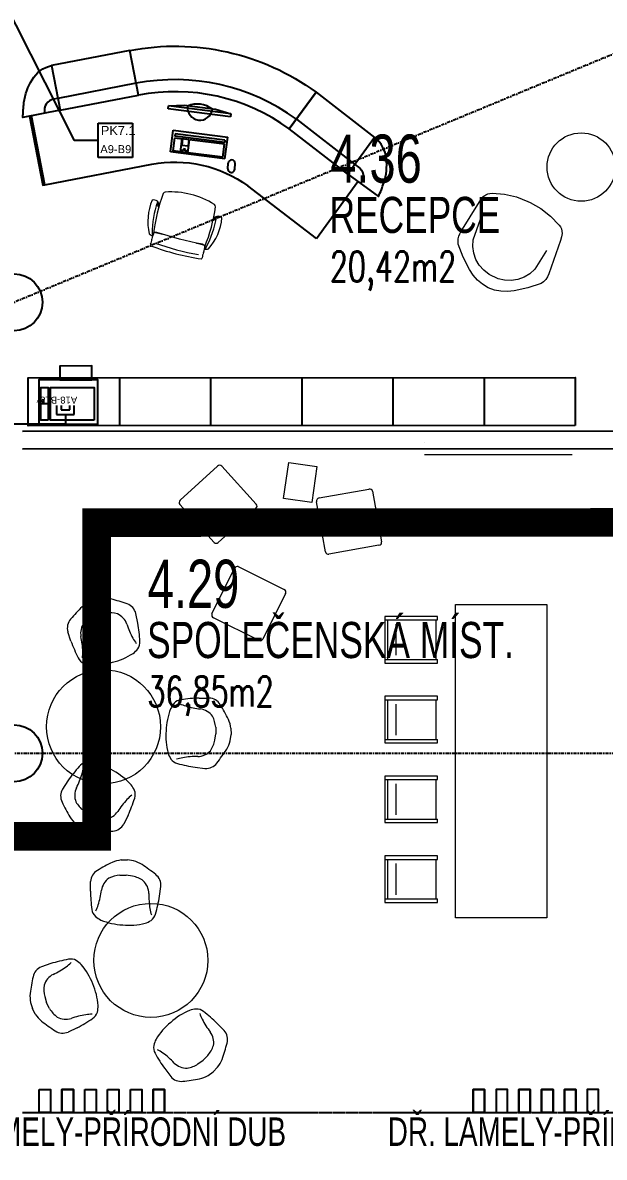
# Model space of a CAD drawing. Header units: millimetres. Extents: x -3035503 to 19821, y 792 to 235380.
# Drawn here: x -2949429 to -2944326, y 184141 to 194095 of the extents above; entities that cross this region are included whole.
import ezdxf

# ---------------------------------------------------------------- set-up
doc = ezdxf.new("R2010")
doc.units = ezdxf.units.MM
for name, pattern in [('AUSGEZOGEN', [0]), ('DA2', [0.45, 0.3, -0.15]), ('DD4', [0.8, 0.4, -0.2, 0, -0.2])]:
    doc.linetypes.add(name, pattern=pattern)
for name, color, linetype in [('ARCH_F-02-CO', 251, 'Continuous'), ('ARCH_F-04-CO', 3, 'Continuous'), ('ARCH_F-06-CO', 2, 'Continuous'), ('ARCH_F-08-CO', 252, 'Continuous'), ('ARCH_N-02-CO', 251, 'Continuous'), ('ARCH_O-06-CO', 8, 'DD4'), ('ARCH_T-02-CO', 252, 'Continuous'), ('ARCH_Z-02-CO', 252, 'Continuous'), ('ARCH_Z-02-DA', 252, 'DA2'), ('ARCH_Z-06-CO', 252, 'Continuous'), ('ARCH_Z-08-CO', 252, 'Continuous'), ('Datové rozvody', 6, 'Continuous'), ('E-04-CO', 3, 'Continuous'), ('E_POPIS_SVET', 160, 'Continuous')]:
    doc.layers.add(name, color=color, linetype=linetype)
doc.layers.add('obodova zed', color=7, linetype='Continuous', lineweight=53)
doc.styles.add('Arial', font='arial.ttf', dxfattribs={"height": 220})
doc.styles.add('CT-LAYOUT 0.9', font='arial.ttf', dxfattribs={"width": 0.9})
doc.styles.add('SIMPLEX', font='simplex.shx')
doc.styles.get("Standard").update_dxf_attribs({"font": 'arial.ttf'})

# ---------------------------------------------------------------- blocks, each defined once
blk = doc.blocks.new('GHHGGH')
at = {"layer": 'ARCH_N-02-CO', "linetype": 'AUSGEZOGEN', "lineweight": 20}
for p, q in [((-20425, -74989.5), (-20425, -72240.6)), ((-20425, -72240.6), (-19625, -72240.6)), ((-19625, -72240.6), (-19625, -74989.4)), ((-21045, -72346.8), (-21045, -72754.9)), ((-20585.2, -72346.8), (-21045, -72346.8)), ((-21045, -72346.8), (-21045, -72754.9)), ((-20585.2, -72346.8), (-21045, -72346.8)), ((-20585.2, -72377.2), (-20585.2, -72346.8)), ((-20585.2, -72377.2), (-20585.2, -72346.8)), ((-21045, -72377.2), (-20585.2, -72377.2)), ((-21024.1, -72377.2), (-21024.1, -72724.4)), ((-20949.5, -72414.6), (-20949.5, -72687)), ((-20598.4, -72377.2), (-20585.2, -72377.2)), ((-20598.4, -72377.2), (-20598.4, -72724.4)), ((-20598.4, -72377.2), (-20598.4, -72724.4)), ((-21045, -72724.4), (-20585.2, -72724.4)), ((-21045, -72754.9), (-20585.2, -72754.9)), ((-21045, -72754.9), (-20585.2, -72754.9)), ((-21045, -72754.9), (-20585.2, -72754.9)), ((-21045, -72754.9), (-20585.2, -72754.9)), ((-20598.4, -72724.4), (-20585.2, -72724.4)), ((-20585.2, -72754.9), (-20585.2, -72724.4)), ((-20585.2, -72754.9), (-20585.2, -72724.4)), ((-21045, -73046.8), (-21045, -73454.9)), ((-20585.2, -73046.8), (-21045, -73046.8)), ((-21045, -73046.8), (-21045, -73454.9)), ((-20585.2, -73046.8), (-21045, -73046.8)), ((-20585.2, -73077.2), (-20585.2, -73046.8)), ((-20585.2, -73077.2), (-20585.2, -73046.8)), ((-21045, -73077.2), (-20585.2, -73077.2)), ((-21024.1, -73077.2), (-21024.1, -73424.4)), ((-20949.5, -73114.6), (-20949.5, -73387)), ((-20598.4, -73077.2), (-20585.2, -73077.2)), ((-20598.4, -73077.2), (-20598.4, -73424.4)), ((-20598.4, -73077.2), (-20598.4, -73424.4)), ((-21045, -73424.4), (-20585.2, -73424.4)), ((-20598.4, -73424.4), (-20585.2, -73424.4)), ((-20585.2, -73454.9), (-20585.2, -73424.4)), ((-20585.2, -73454.9), (-20585.2, -73424.4)), ((-21045, -73454.9), (-20585.2, -73454.9)), ((-21045, -73454.9), (-20585.2, -73454.9)), ((-21045, -73454.9), (-20585.2, -73454.9)), ((-21045, -73454.9), (-20585.2, -73454.9)), ((-21045, -73746.8), (-21045, -74154.9)), ((-20585.2, -73746.8), (-21045, -73746.8)), ((-21045, -73746.8), (-21045, -74154.9)), ((-20585.2, -73746.8), (-21045, -73746.8)), ((-20585.2, -73777.2), (-20585.2, -73746.8)), ((-20585.2, -73777.2), (-20585.2, -73746.8)), ((-21045, -73777.2), (-20585.2, -73777.2)), ((-21024.1, -73777.2), (-21024.1, -74124.4)), ((-20949.5, -73814.6), (-20949.5, -74087)), ((-20598.4, -73777.2), (-20585.2, -73777.2)), ((-20598.4, -73777.2), (-20598.4, -74124.4)), ((-20598.4, -73777.2), (-20598.4, -74124.4)), ((-21045, -74124.4), (-20585.2, -74124.4)), ((-20598.4, -74124.4), (-20585.2, -74124.4)), ((-20585.2, -74154.9), (-20585.2, -74124.4)), ((-20585.2, -74154.9), (-20585.2, -74124.4)), ((-21045, -74154.9), (-20585.2, -74154.9)), ((-21045, -74154.9), (-20585.2, -74154.9)), ((-21045, -74154.9), (-20585.2, -74154.9)), ((-21045, -74154.9), (-20585.2, -74154.9)), ((-21045, -74446.8), (-21045, -74854.9)), ((-20585.2, -74446.8), (-21045, -74446.8)), ((-21045, -74446.8), (-21045, -74854.9)), ((-20585.2, -74446.8), (-21045, -74446.8)), ((-20585.2, -74477.2), (-20585.2, -74446.8)), ((-20585.2, -74477.2), (-20585.2, -74446.8)), ((-21045, -74477.2), (-20585.2, -74477.2)), ((-21024.1, -74477.2), (-21024.1, -74824.4)), ((-20949.5, -74514.6), (-20949.5, -74787)), ((-20598.4, -74477.2), (-20585.2, -74477.2)), ((-20598.4, -74477.2), (-20598.4, -74824.4)), ((-20598.4, -74477.2), (-20598.4, -74824.4)), ((-21045, -74824.4), (-20585.2, -74824.4)), ((-20598.4, -74824.4), (-20585.2, -74824.4)), ((-20585.2, -74854.9), (-20585.2, -74824.4)), ((-20585.2, -74854.9), (-20585.2, -74824.4)), ((-21045, -74854.9), (-20585.2, -74854.9)), ((-21045, -74854.9), (-20585.2, -74854.9)), ((-21045, -74854.9), (-20585.2, -74854.9)), ((-21045, -74854.9), (-20585.2, -74854.9)), ((-19625, -74989.4), (-20425, -74989.5))]:
    blk.add_line(p, q, dxfattribs=at)
blk = doc.blocks.new('WEFGJ')
at = {"layer": 'ARCH_N-02-CO', "linetype": 'AUSGEZOGEN', "lineweight": 20}
for p, q in [((-23635.9, -72215), (-23584, -72196.3)), ((-23529.7, -72186.5), (-23584, -72196.3)), ((-23602.2, -72345.1), (-23549.2, -72325.9)), ((-23493.7, -72316), (-23549.2, -72325.9)), ((-23213.1, -72405.2), (-23230.6, -72320.5)), ((-23800.2, -72563), (-23827.6, -72480.9)), ((-22674.6, -73061.8), (-22588.2, -73061.8)), ((-22530.4, -73318.5), (-22528.9, -73374.8)), ((-22396.3, -73327.5), (-22394.9, -73382.7)), ((-22536.9, -73430.6), (-22528.9, -73374.8)), ((-22402.7, -73437.3), (-22394.9, -73382.7)), ((-22710.1, -73668.7), (-22624.3, -73678.8)), ((-23826.8, -73788.2), (-23874, -73860.6)), ((-23690.5, -74049.2), (-23644.1, -74081.2)), ((-23593, -74104.9), (-23644.1, -74081.2)), ((-23299, -74089.9), (-23337.4, -74167.3)), ((-23756.2, -74166.4), (-23710.7, -74197.8)), ((-23660.7, -74221), (-23710.7, -74197.8)), ((-23360.2, -74482.4), (-23305, -74481.7)), ((-23250.4, -74490.3), (-23305, -74481.7)), ((-23370.9, -74616.4), (-23314.5, -74615.6)), ((-23258.9, -74624.4), (-23314.5, -74615.6)), ((-23629.4, -74757.3), (-23628.3, -74670.8)), ((-23023, -74800.6), (-23011.8, -74714.9)), ((-23977.8, -75391.9), (-24059.5, -75419.9)), ((-24154.6, -75733.6), (-24138.1, -75786.2)), ((-24030.8, -75681.5), (-24013.9, -75735.3)), ((-23988.1, -75785.4), (-24013.9, -75735.3)), ((-24112.9, -75835.4), (-24138.1, -75786.2)), ((-22516.3, -75916.5), (-22456.2, -75978.6)), ((-23747, -75954.3), (-23824.9, -75991.8)), ((-22685.7, -76271.9), (-22640, -76238.9)), ((-22600.5, -76198.7), (-22640, -76238.9)), ((-22977.2, -76313), (-22924.8, -76381.7)), ((-22513.8, -76301.3), (-22552.4, -76340.7)), ((-22597.1, -76373), (-22552.4, -76340.7))]:
    blk.add_line(p, q, dxfattribs=at)
for centre in [(-23514.5, -73313.9), (-23099.1, -75363.4)]:
    blk.add_circle(centre, 500, dxfattribs=at)
for centre, radius, start, end in [((-23506.7, -72476.1), 291.3, 116.33289, 132.2701), ((-23510.6, -72477.2), 291.3, 77.81811, 93.75531), ((-24034.8, -74312), 2199, 70.68413, 74.55507), ((-23345.7, -72349), 118.5, 13.89819, 71.1755), ((-22133.3, -73800.9), 2199, 135.53313, 139.40407), ((-23492.3, -72595.7), 273.6, 113.66289, 135.02334), ((-23463.1, -72587.8), 273.6, 75.06486, 96.42531), ((-23459.9, -72469.5), 160.7, 20.21509, 65.25008), ((-23713.7, -72447.9), 118.5, 138.91271, 196.19001), ((-23554.5, -72494.9), 160.7, 144.83812, 189.87311), ((-22631.7, -72199.5), 710.5, 197.56068, 208.24457), ((-24488, -72630.5), 1294.6, 2.95102, 10.0226), ((-24406.4, -72676.6), 710.5, 1.84364, 12.52753), ((-22946.5, -72366.5), 354.2, 208.55562, 217.65581), ((-22584.2, -72118.8), 1294.6, 200.0656, 207.13718), ((-24050.3, -72663.2), 354.2, 352.43239, 1.53258), ((-23392, -72487.4), 228.3, 306.74271, 321.3045), ((-23291.1, -72572.5), 96.4, 323.26689, 5.17009), ((-23648.9, -72668.7), 96.4, 204.91811, 246.82131), ((-23604.2, -72544.5), 228.3, 248.7837, 263.34549), ((-23600.3, -72182.4), 589.6, 267.04928, 286.22382), ((-23576.9, -72176.1), 589.6, 283.86438, 303.03892), ((-22718.9, -73253.6), 228.3, 140.38806, 154.94986), ((-22822.7, -73172.1), 96.4, 96.52248, 138.42568), ((-22690.8, -72792.8), 354.2, 244.03676, 253.13695), ((-22636.9, -74355.9), 1294.6, 91.66996, 98.74154), ((-22591.1, -72450.7), 710.5, 253.448, 264.1319), ((-22592.7, -73180.2), 118.5, 30.51707, 87.79438), ((-24375.3, -74252.8), 2199, 27.1375, 31.00844), ((-22376.6, -73371.6), 589.6, 158.65365, 177.82819), ((-22687.6, -73316.5), 160.7, 36.44249, 81.47748), ((-22802.8, -73343.6), 273.6, 5.26726, 26.62771), ((-22684.8, -73367.7), 291.3, 7.93726, 23.87446), ((-22378, -73395.8), 589.6, 175.46875, 194.64328), ((-22804.6, -73373.8), 273.6, 326.66923, 348.02967), ((-22684.6, -73363.7), 291.3, 329.42247, 345.35967), ((-22731.8, -73473), 228.3, 198.34707, 212.90887), ((-22693.3, -73414.3), 160.7, 271.81945, 316.85444), ((-24260.2, -72287.3), 2199, 322.2885, 326.15944), ((-23653.6, -73724.4), 96.4, 98.47258, 140.37579), ((-23641.9, -73855.8), 228.3, 81.9484, 96.5102), ((-23730, -74207), 589.6, 59.07007, 78.24461), ((-22844.3, -73541.9), 96.4, 214.87125, 256.77445), ((-22757.6, -73933.9), 354.2, 100.15998, 109.26018), ((-22521.6, -72387.9), 1294.6, 254.55539, 261.62697), ((-22698.5, -74285.3), 710.5, 89.16503, 99.84893), ((-22615, -73560.7), 118.5, 265.50255, 322.77986), ((-22763.4, -74526.5), 1294.6, 138.15672, 145.22829), ((-24384.3, -73524.4), 710.5, 332.76636, 343.45026), ((-24043.3, -73627.8), 354.2, 343.76131, 352.8615), ((-23708.9, -74219.1), 589.6, 42.25498, 61.42951), ((-23606.4, -73916.4), 160.7, 155.42078, 200.45577), ((-23451.1, -73964.9), 228.3, 23.98939, 38.55119), ((-23772.3, -73921.4), 118.5, 149.10388, 206.38119), ((-23050.9, -74195), 354.2, 127.63808, 136.73827), ((-24474.9, -73548.3), 1294.6, 335.27129, 342.34287), ((-23331.9, -73908.2), 96.4, 340.1238, 22.027), ((-21900.2, -73013.9), 2199, 205.88982, 209.76077), ((-23520.7, -73834.7), 273.6, 210.27056, 231.63101), ((-22788.8, -74436.4), 710.5, 137.04932, 147.73322), ((-23564.9, -73946.7), 291.3, 213.0238, 228.961), ((-23494.4, -73849.7), 273.6, 248.86858, 270.22903), ((-23521.3, -73965), 160.7, 280.04382, 325.07881), ((-23568.5, -73944.7), 291.3, 251.53859, 267.47579), ((-23609.6, -72036.9), 2199, 270.73882, 274.60976), ((-23441.4, -74110.6), 118.5, 274.1184, 331.39571), ((-22460.3, -76473.2), 2199, 116.40061, 120.27155), ((-23323.6, -74771.4), 291.3, 97.20038, 113.13758), ((-23327.7, -74771.1), 291.3, 58.68559, 74.62278), ((-24424.2, -76332.8), 2199, 51.55161, 55.42256), ((-23510, -74676.9), 118.5, 119.78018, 177.0575), ((-23374.9, -74773.5), 160.7, 125.7056, 170.7406), ((-23349.3, -74889.1), 273.6, 94.53037, 115.89082), ((-23319.1, -74891.3), 273.6, 55.93234, 77.29279), ((-23129.8, -74704.1), 118.5, 354.76567, 52.04298), ((-24239.4, -74665.9), 710.5, 342.71111, 353.39501), ((-23277.2, -74780.5), 160.7, 1.08257, 46.11756), ((-22335, -74736.2), 1294.6, 180.93308, 188.00465), ((-22406.3, -74796.9), 710.5, 178.42815, 189.11205), ((-24301.3, -74595.7), 1294.6, 343.81851, 350.89008), ((-23521.1, -74906.8), 96.4, 185.78559, 227.68879), ((-23898.5, -74770), 354.2, 333.29987, 342.40006), ((-22758.4, -74851.5), 354.2, 189.4231, 198.52329), ((-23438.2, -74804.1), 228.3, 229.65117, 244.21297), ((-23315.8, -74463.3), 589.6, 247.91676, 267.0913), ((-23291.6, -74465), 589.6, 264.73186, 283.9064), ((-23219, -74819.7), 228.3, 287.61019, 302.17198), ((-23151.5, -74933.2), 96.4, 304.13437, 346.03757), ((-24016.7, -75530.5), 118.5, 111.16434, 168.44165), ((-23593, -76628), 1294.6, 100.21718, 107.28875), ((-24255.3, -74841.1), 710.5, 294.82683, 305.51072), ((-24049.9, -75132.3), 354.2, 305.82178, 314.92196), ((-23801.9, -75448.1), 96.4, 60.53304, 102.43625), ((-23873.5, -75558.9), 228.3, 44.00886, 58.57066), ((-24158.9, -75781.7), 589.6, 21.13053, 40.30507), ((-21982.3, -75965.8), 2199, 167.95028, 171.82123), ((-23882.8, -75628.6), 160.7, 117.48124, 162.51623), ((-23764.9, -75616.8), 273.6, 172.33102, 193.69146), ((-24149.7, -75804.2), 589.6, 4.31544, 23.48997), ((-23868.7, -75677.9), 291.3, 175.08426, 191.02146), ((-23870.3, -75674.2), 291.3, 213.59905, 229.53625), ((-23753.4, -75644.8), 273.6, 210.92905, 232.28949), ((-23557.6, -76541.3), 710.5, 99.10979, 109.79368), ((-23615.9, -76189.8), 354.2, 89.69854, 98.79873), ((-23661.2, -75790.8), 96.4, 302.18426, 344.08746), ((-23790.1, -75762.2), 228.3, 346.04985, 0.61165), ((-22531.8, -76346.1), 589.6, 112.71107, 131.88561), ((-22685, -76018.1), 228.3, 94.44548, 109.00728), ((-22698.5, -75886.8), 96.4, 50.5799, 92.4831), ((-22334.3, -75717.9), 354.2, 198.09418, 207.19437), ((-23420.1, -76843.5), 1294.6, 45.72739, 52.79896), ((-22729.8, -74144.3), 2199, 232.79928, 236.67023), ((-23845.6, -75719.2), 160.7, 242.10428, 287.13926), ((-24341.4, -74804.3), 1294.6, 297.33175, 304.40333), ((-22550.2, -76361.9), 589.6, 129.52617, 148.70071), ((-22019.1, -75551.6), 710.5, 207.50542, 218.18931), ((-23872.1, -75883.1), 118.5, 236.17886, 293.45617), ((-22708.4, -76084.3), 160.7, 350.49991, 35.53491), ((-22544.5, -76057.7), 118.5, 344.5745, 41.8518), ((-22979.4, -76128.4), 96.4, 168.92868, 210.83188), ((-22851.6, -76161.4), 228.3, 152.4045, 166.9663), ((-22808, -76020.3), 273.6, 319.32468, 340.68512), ((-24554.9, -75522.5), 2199, 341.19492, 345.06586), ((-21925.7, -75557.8), 1294.6, 208.61281, 215.68439), ((-23200.8, -76463.3), 354.2, 54.21741, 63.3176), ((-23412.3, -76750.1), 710.5, 43.22246, 53.90636), ((-22743.3, -76121.9), 291.3, 321.99468, 337.93189), ((-22782.6, -76148.2), 160.7, 225.87687, 270.91186), ((-22831, -76040.1), 273.6, 280.72666, 302.0871), ((-22833.4, -76306.3), 118.5, 219.55997, 276.83729), ((-23062.4, -74238.4), 2199, 276.34592, 280.21686), ((-22740.2, -76119.3), 291.3, 283.47989, 299.4171)]:
    blk.add_arc(centre, radius, start, end, dxfattribs=at)
blk = doc.blocks.new('WEEE')
at = {"layer": 'ARCH_N-02-CO', "linetype": 'AUSGEZOGEN', "lineweight": 20}
for p, q in [((-22842.8, -21140), (-22514.1, -20843.3)), ((-22476.7, -20841.3), (-22175.3, -21175.2)), ((-21934.3, -21125.8), (-21889.9, -20809.3)), ((-21889.9, -20809.3), (-21642.4, -20844)), ((-21642.4, -20844), (-21686.7, -21160.5)), ((-21622.6, -21121.1), (-21186.5, -21044.2)), ((-21153.8, -21062.3), (-21075.6, -21505.3)), ((-22544.7, -21512.2), (-22844.8, -21179.8)), ((-22842.8, -21140), (-22842.8, -21140)), ((-21686.7, -21160.5), (-21934.3, -21125.8)), ((-21567.5, -21594.9), (-21645.4, -21153.8)), ((-21622.6, -21121.1), (-21622.6, -21121.1)), ((-22178.4, -21213.9), (-22508.8, -21512)), ((-21098.7, -21536.4), (-21536.9, -21613.7)), ((-22562.9, -22135.2), (-22366, -21738.6)), ((-22332, -21723), (-21929.1, -21923)), ((-21917.8, -21960.1), (-22115.6, -22358.7)), ((-22562.9, -22135.2), (-22562.9, -22135.2)), ((-22149, -22372.1), (-22550.1, -22173))]:
    blk.add_line(p, q, dxfattribs=at)
for centre, radius, start, end in [((-22494.4, -20861.7), 27, 49.19391, 136.91788), ((-21179.6, -21070.3), 27, 17.13825, 104.86223), ((-22822.4, -21160.9), 29.3, 134.24004, 220.10345), ((-22192.5, -21193.3), 24.9, 304.44436, 46.47628), ((-21616.4, -21149.7), 29.3, 102.18438, 188.04778), ((-22526.9, -21490.7), 28, 230.39039, 310.30571), ((-21541, -21586.1), 28, 198.33473, 278.25005), ((-21099.7, -21511.5), 24.9, 272.3887, 14.42062), ((-22340.9, -21748.5), 27, 70.7275, 158.45148), ((-21938.4, -21946.1), 24.9, 325.97795, 68.00987), ((-22536.2, -22147.2), 29.3, 155.77363, 241.63704), ((-22140.3, -22345.5), 28, 251.92398, 331.8393)]:
    blk.add_arc(centre, radius, start, end, dxfattribs=at)
blk = doc.blocks.new('rtrtrt')
at = {"layer": 'ARCH_N-02-CO'}
for points in [[(-20712.3, -9438.8), (-20514, -9917.2), (-20871.9, -10065.5), (-21070.2, -9587.1)], [(-20712.4, -9527.5), (-20736.8, -9468.7), (-21001.5, -9578.4), (-20977.2, -9637.2)], [(-21001.5, -9578.4), (-20977.2, -9637.2), (-20844.8, -9582.3), (-20869.2, -9523.5)], [(-20558.4, -9899.2), (-20704.2, -9547.2), (-20969, -9656.9), (-20823.1, -10008.9)], [(-20999, -9758.8), (-20892, -10017.2), (-21005.1, -10064), (-21112.1, -9805.7)]]:
    blk.add_lwpolyline(points, close=True, dxfattribs=at)
blk.add_circle((-20886.4, -9551.2), 7.92, dxfattribs=at)
blk = doc.blocks.new('A$C0ce05bc7')
at = {"layer": 'ARCH_N-02-CO', "linetype": 'AUSGEZOGEN', "lineweight": 20}
for p, q in [((121.5, 561.6), (103.8, 564.8)), ((141.4, 528.1), (137.2, 551.2)), ((137.2, 551.2), (138.5, 477)), ((141.4, 528.1), (137.2, 551.2)), ((138.5, 477), (141.4, 528.1)), ((138.5, 477), (141.4, 528.1)), ((132, 322.2), (138.5, 477)), ((138.5, 477), (138.5, 477)), ((135.1, 167.2), (132, 322.2)), ((133.4, 93), (135.1, 167.2)), ((133.4, 93), (137.7, 116.2)), ((137.7, 116.2), (133.4, 93)), ((137.7, 116.2), (135.1, 167.2)), ((135.1, 167.2), (137.7, 116.2)), ((135.1, 167.2), (135.1, 167.2)), ((120.3, 82.5), (102.6, 79.4))]:
    blk.add_line(p, q, dxfattribs=at)
for centre, radius, start, end in [((330.5, 169), 474.1, 81.00907, 117.38727), ((365, 611.2), 47.4, 333.48003, 33.31939), ((2058.1, 305.6), 2058.1, 173.14103, 185.91848), ((23.9, 547.5), 10, 77.95149, 156.60307), ((51.7, 677.7), 123.2, 257.95149, 280.01266), ((2211.7, 293.8), 2176.5, 174.03719, 184.39456), ((92.6, 398.3), 159.3, 73.75274, 97.0258), ((188.5, 549.6), 86, 152.06411, 175.21661), ((171.6, 551.7), 51.1, 160.6285, 176.19419), ((320.5, -198.5), 790.2, 84.17925, 104.49215), ((315.6, -866.5), 1433.5, 83.19499, 97.64538), ((320.6, 620.6), 66.7, 305.6775, 332.21975), ((324.6, 642.7), 91.4, 302.95132, 323.15516), ((336.9, 640.1), 86.5, 300.73571, 324.62714), ((483.1, 537.1), 20, 17.63851, 83.19499), ((-196.2, 321.1), 732.8, 342.35491, 17.63851), ((20.2, 97.4), 10, 203.12248, 281.77406), ((47.3, -33), 123.2, 79.71289, 101.77406), ((89.6, 246.2), 159.3, 262.69975, 285.97281), ((187.4, 94.1), 86, 184.50894, 207.66144), ((331.3, 474.1), 474.1, 242.33828, 278.71648), ((170.5, 92.1), 51.1, 182.65407, 199.09705), ((322.6, 1527.6), 1451.6, 262.02014, 276.43474), ((323, 841.6), 790.2, 255.2334, 275.5463), ((319.2, 22.5), 66.7, 27.5058, 53.85158), ((323.1, 0.4), 91.4, 36.57039, 56.77423), ((335.4, 2.9), 86.5, 35.09841, 58.98985), ((363.6, 31.7), 47.4, 326.40616, 26.24552), ((483.1, 105), 20, 276.43474, 342.35491)]:
    blk.add_arc(centre, radius, start, end, dxfattribs=at)
blk = doc.blocks.new('MIST1')
at = {"style": 'Arial'}
blk.add_attdef('CISLO', (-0.309, 0), '', height=4, dxfattribs=at)
at = {"layer": 'ARCH_F-02-CO', "style": 'SIMPLEX'}
blk.add_attdef('PODLAHA', (0, -12.5), '', height=2.5, dxfattribs=at)
at = {"layer": 'ARCH_F-04-CO', "style": 'SIMPLEX'}
blk.add_attdef('PLOCHA', (0, -8.5), '', height=2.5, dxfattribs=at)
at = {"layer": 'ARCH_F-06-CO', "style": 'Arial'}
blk.add_attdef('MIST', (-0.309, -4.5), '', height=3, dxfattribs=at)
blk = doc.blocks.new('Kompletní podlahová skříň')
at = {"layer": 'Datové rozvody'}
for p, q in [((0, 300), (300, 300)), ((0, 0), (0, 300)), ((300, 300), (300, 0)), ((300, 0), (0, 0))]:
    blk.add_line(p, q, dxfattribs=at)
blk.add_attdef('A1-B1', (17.9, 38.3), '', height=70, dxfattribs=at)
at = {"layer": 'E_POPIS_SVET'}
blk.add_attdef('PK1', (22.5, 197.1), '', height=80, dxfattribs=at)
blk = doc.blocks.new('DATA1')
at = {"layer": 'Datové rozvody'}
for p, q in [((-10626.6, 6219), (-10626.6, 6296.6)), ((-10587, 6258.6), (-10587, 6296.6)), ((-10510.9, 6296.6), (-10510.9, 6258.6)), ((-10471.3, 6296.6), (-10471.3, 6219)), ((-10471.3, 6219), (-10626.6, 6219)), ((-10510.9, 6258.6), (-10587, 6258.6)), ((-10549, 6219), (-10549, 6122))]:
    blk.add_line(p, q, dxfattribs=at)
at = {"layer": 'obodova zed', "color": 0}
blk.add_attdef('A1-B1', (-10652.4, 6313.2), '', height=60, dxfattribs=at)

msp = doc.modelspace()

# ---------------------------------------------------------------- linework, layer by layer
at = {"layer": 'ARCH_N-02-CO'}
for p, q in [((-2949175.2, 193718.6), (-2949099.8, 193326.9)), ((-2948151.6, 193339.2), (-2948148.4, 193364)), ((-2947606, 193269.9), (-2948151.6, 193339.2)), ((-2948148.4, 193364), (-2948008.9, 193371.4)), ((-2947602.8, 193294.7), (-2948148.4, 193364)), ((-2948008.9, 193371.4), (-2947736.1, 193336.8)), ((-2947736.1, 193336.8), (-2947602.8, 193294.7)), ((-2947602.8, 193294.7), (-2947606, 193269.9)), ((-2948132.9, 192962.3), (-2948108.9, 193151.3)), ((-2948108.9, 193151.3), (-2947630.1, 193090.5)), ((-2948090.3, 193118.5), (-2948092.6, 193100)), ((-2947656.1, 193044.5), (-2948092.6, 193100)), ((-2947653.8, 193063.1), (-2948090.3, 193118.5)), ((-2948109.2, 192969.4), (-2948094.8, 193083.2)), ((-2948094.8, 193083.2), (-2948030.3, 193075)), ((-2948044.7, 192961.2), (-2948030.3, 193075)), ((-2948025.3, 193074.3), (-2948032.2, 193020.1)), ((-2948032.2, 193020.1), (-2947977.7, 193013.1)), ((-2947970.8, 193067.4), (-2948025.3, 193074.3)), ((-2947980.2, 192953), (-2947965.8, 193066.8)), ((-2947970.8, 193067.4), (-2947977.7, 193013.1)), ((-2947658.3, 193027.7), (-2947965.8, 193066.8)), ((-2947672.7, 192913.9), (-2947658.3, 193027.7)), ((-2947653.8, 193063.1), (-2947656.1, 193044.5)), ((-2947654.1, 192901.5), (-2947630.1, 193090.5)), ((-2946340.4, 193087.9), (-2946575.5, 192765.6)), ((-2947654.1, 192901.5), (-2948132.9, 192962.3)), ((-2948044.7, 192961.2), (-2948109.2, 192969.4)), ((-2948039.8, 192960.5), (-2948037.9, 192975.4)), ((-2947985.2, 192953.6), (-2948039.8, 192960.5)), ((-2948018, 192972.9), (-2948037.9, 192975.4)), ((-2948016.2, 192987.8), (-2948018, 192972.9)), ((-2948001.3, 192985.9), (-2948016.2, 192987.8)), ((-2948003.2, 192971), (-2948001.3, 192985.9)), ((-2947983.3, 192968.5), (-2948003.2, 192971)), ((-2947985.2, 192953.6), (-2947983.3, 192968.5)), ((-2947672.7, 192913.9), (-2947980.2, 192953)), ((-2947628.5, 192813.5), (-2947624.7, 192863.3)), ((-2947568.7, 192809), (-2947564.9, 192858.8)), ((-2946852.1, 192202.4), (-2946488, 192701.7))]:
    msp.add_line(p, q, dxfattribs=at)
at = {"layer": 'ARCH_N-02-CO', "linetype": 'AUSGEZOGEN', "lineweight": 20}
for p, q in [((-2945347.9, 192592.9), (-2945328.6, 192597.4)), ((-2945328.6, 192597.4), (-2945308.7, 192598.1)), ((-2945308.7, 192598.1), (-2945308.7, 192598.1)), ((-2945308.7, 192598.1), (-2945201, 192589.6)), ((-2945584.6, 192259.6), (-2945420.8, 192523.7)), ((-2945420.8, 192523.7), (-2945403.1, 192549.7)), ((-2945420.8, 192523.7), (-2945420.8, 192523.7)), ((-2945403.1, 192549.7), (-2945382.2, 192573.2)), ((-2945382.2, 192573.2), (-2945366, 192584.7)), ((-2945382.2, 192573.2), (-2945382.2, 192573.2)), ((-2945366, 192584.7), (-2945347.9, 192592.9)), ((-2945201, 192589.6), (-2945095.8, 192565.5)), ((-2945095.8, 192565.5), (-2944995.2, 192526.3)), ((-2944995.2, 192526.3), (-2944975.6, 192517)), ((-2944975.6, 192517), (-2944975.6, 192517)), ((-2944975.6, 192517), (-2944975.6, 192517)), ((-2944975.6, 192517), (-2944881.9, 192463.5)), ((-2944881.9, 192463.5), (-2944797.1, 192396.9)), ((-2944797.1, 192396.9), (-2944722.8, 192318.7)), ((-2945476.2, 192189.4), (-2945412.6, 192370.8)), ((-2944722.8, 192318.7), (-2944722.8, 192318.7)), ((-2944722.8, 192318.7), (-2944722.8, 192318.7)), ((-2944722.8, 192318.7), (-2944710.8, 192302.8)), ((-2944710.8, 192302.8), (-2944702.2, 192285)), ((-2945609, 192176), (-2945607.4, 192198.9)), ((-2945607.4, 192198.9), (-2945602.3, 192221.4)), ((-2945602.3, 192221.4), (-2945594, 192242.8)), ((-2945594, 192242.8), (-2945584.6, 192259.6)), ((-2945594, 192242.8), (-2945594, 192242.8)), ((-2944701, 192214.9), (-2944710, 192184.8)), ((-2944702.2, 192285), (-2944697.1, 192265.7)), ((-2944695.8, 192245.9), (-2944701, 192214.9)), ((-2944697.1, 192265.7), (-2944695.8, 192245.9)), ((-2944695.8, 192245.9), (-2944695.8, 192245.9)), ((-2945607.2, 192153.1), (-2945609, 192176)), ((-2945564.1, 192038.5), (-2945607.2, 192153.1)), ((-2945479.5, 192130.8), (-2945476.2, 192189.4)), ((-2945471.4, 192072.6), (-2945479.5, 192130.8)), ((-2945476.2, 192189.4), (-2945476.2, 192189.4)), ((-2944710, 192184.8), (-2944812.1, 191891.2)), ((-2945507.4, 191930), (-2945564.1, 192038.5)), ((-2945452.1, 192017.1), (-2945471.4, 192072.6)), ((-2945422.5, 191966.3), (-2945452.1, 192017.1)), ((-2944834, 192094.9), (-2944934.9, 191931.3)), ((-2945477.1, 191880.4), (-2945507.4, 191930)), ((-2945507.4, 191930), (-2945507.4, 191930)), ((-2945507.4, 191930), (-2945507.4, 191930)), ((-2945383.6, 191922.3), (-2945422.5, 191966.3)), ((-2945336.8, 191886.7), (-2945383.6, 191922.3)), ((-2944934.9, 191931.3), (-2944978.4, 191891.8)), ((-2944934.9, 191931.3), (-2944934.9, 191931.3)), ((-2945439.1, 191836.5), (-2945477.1, 191880.4)), ((-2945394.3, 191799.4), (-2945439.1, 191836.5)), ((-2945344.1, 191770.1), (-2945394.3, 191799.4)), ((-2945257.9, 191849), (-2945336.8, 191886.7)), ((-2945336.8, 191886.7), (-2945336.8, 191886.7)), ((-2945200.8, 191835.1), (-2945257.9, 191849)), ((-2945257.9, 191849), (-2945257.9, 191849)), ((-2945142.1, 191832.6), (-2945200.8, 191835.1)), ((-2945084, 191841.5), (-2945142.1, 191832.6)), ((-2945028.7, 191861.5), (-2945084, 191841.5)), ((-2944978.4, 191891.8), (-2945028.7, 191861.5)), ((-2944880.6, 191806.6), (-2944996.8, 191768)), ((-2944858, 191822.7), (-2944880.6, 191806.6)), ((-2944880.6, 191806.6), (-2944880.6, 191806.6)), ((-2944838.6, 191842.7), (-2944858, 191822.7)), ((-2944823.2, 191865.7), (-2944838.6, 191842.7)), ((-2944812.1, 191891.2), (-2944823.2, 191865.7)), ((-2944812.1, 191891.2), (-2944812.1, 191891.2)), ((-2945289.7, 191749.5), (-2945344.1, 191770.1)), ((-2945344.1, 191770.1), (-2945344.1, 191770.1)), ((-2945344.1, 191770.1), (-2945344.1, 191770.1)), ((-2945232.7, 191738), (-2945289.7, 191749.5)), ((-2945174.5, 191736.1), (-2945232.7, 191738)), ((-2945116.8, 191743.7), (-2945174.5, 191736.1)), ((-2944996.8, 191768), (-2945116.8, 191743.7)), ((-2945116.8, 191743.7), (-2945116.8, 191743.7)), ((-2945901.8, 190408.1), (-2945901.8, 190408.1)), ((-2945901.8, 190408.1), (-2945901.8, 190408.1)), ((-2945901.8, 190408.1), (-2945901.8, 190408.1)), ((-2945901.8, 190306.7), (-2944607.8, 190306.7))]:
    msp.add_line(p, q, dxfattribs=at)
at = {"layer": 'ARCH_N-02-CO', "linetype": 'DA2', "ltscale": 10}
for p, q in [((-2948580, 190979.6), (-2948579.8, 190559.6)), ((-2947780, 190980), (-2947779.8, 190560)), ((-2946980, 190980.3), (-2946979.8, 190560.3)), ((-2946180, 190980.7), (-2946179.8, 190560.7)), ((-2945380, 190981), (-2945379.8, 190561))]:
    msp.add_line(p, q, dxfattribs=at)
at = {"layer": 'ARCH_N-02-CO'}
for points in [[(-2947089.7, 193163, 0.208), (-2948413.6, 193459), (-2948489, 193850.7, -0.208), (-2946854.6, 193485.3), (-2947089.7, 193163)], [(-2949175.2, 193718.6), (-2949099.8, 193326.9), (-2949427.5, 193263.8, -0.015115), (-2949417.6, 193393.5, -0.110424), (-2949346.5, 193594.3, -0.203788), (-2949175.2, 193718.6)], [(-2947027.5, 193248.3, 0.208), (-2948433.6, 193562.7, 0.208)], [(-2949119.8, 193430.5), (-2949157.4, 193423.3, 0.414214), (-2949236.7, 193306.2), (-2949235.6, 193300.7)], [(-2946340.4, 193087.9), (-2946575.5, 192765.6), (-2946305.9, 192568.9, 0.015115), (-2946259.5, 192690.5, 0.110424), (-2946238.4, 192902.5, 0.203788), (-2946340.4, 193087.9)], [(-2949234.2, 192671.6), (-2948296.8, 192852.1, -0.208), (-2947453.8, 192663.7, 0.208)], [(-2946513.3, 192850.9), (-2946482.3, 192828.3, -0.414214), (-2946460.5, 192688.6), (-2946463.8, 192684.1)]]:
    msp.add_lwpolyline(points, format="xyb", dxfattribs=at)
for points in [[(-2948489, 193850.7), (-2949175.2, 193718.6), (-2949099.8, 193326.9), (-2948413.6, 193459)], [(-2946854.6, 193485.3), (-2946340.4, 193087.9), (-2946575.5, 192765.6), (-2947089.7, 193163)], [(-2949351, 193278.5), (-2949368.7, 193275.1), (-2949251.8, 192668.2), (-2949234.2, 192671.6)]]:
    msp.add_lwpolyline(points, close=True, dxfattribs=at)
for points in [[(-2948433.6, 193562.7), (-2949119.8, 193430.5)], [(-2947027.5, 193248.3), (-2946513.3, 192850.9)], [(-2946852.1, 192202.4), (-2947453.8, 192663.7)], [(-2944579.8, 190561), (-2949379.8, 190559.3), (-2949380, 190979.3), (-2944580, 190981), (-2944579.8, 190561)]]:
    msp.add_lwpolyline(points, dxfattribs=at)
at = {"layer": 'ARCH_N-02-CO', "linetype": 'AUSGEZOGEN', "lineweight": 20}
msp.add_circle((-2944528.2, 192828.2), 300, dxfattribs=at)
at = {"layer": 'ARCH_N-02-CO'}
for centre, radius, start, end in [((-2947873, 193349.6), 110, 172.76291, 352.76291), ((-2947897.1, 193160.6), 220, 52.76292, 112.76291), ((-2947598.6, 192811.2), 30, 175.68739, 355.68739), ((-2947594.8, 192861.1), 30, 355.68739, 175.68739)]:
    msp.add_arc(centre, radius, start, end, dxfattribs=at)
at = {"layer": 'ARCH_O-06-CO', "linetype": 'DD4', "ltscale": 70}
for p, q in [((-2925204.8, 201707.2), (-2980451.5, 178823.2)), ((-2980444.6, 187685.8), (-2885768.5, 187685.8))]:
    msp.add_line(p, q, dxfattribs=at)
at = {"layer": 'ARCH_Z-02-CO'}
for points in [[(-2949284, 184735.9), (-2949184, 184735.9), (-2949184, 184535.9), (-2949284, 184535.9)], [(-2949084, 184535.9), (-2948984, 184535.9), (-2948984, 184735.9), (-2949084, 184735.9)], [(-2948884, 184735.9), (-2948784, 184735.9), (-2948784, 184535.9), (-2948884, 184535.9)], [(-2948684, 184735.9), (-2948584, 184735.9), (-2948584, 184535.9), (-2948684, 184535.9)], [(-2948484, 184735.9), (-2948384, 184735.9), (-2948384, 184535.9), (-2948484, 184535.9)], [(-2948284, 184535.9), (-2948184, 184535.9), (-2948184, 184735.9), (-2948284, 184735.9)], [(-2945475.5, 184735.9), (-2945375.5, 184735.9), (-2945375.5, 184535.9), (-2945475.5, 184535.9)], [(-2945275.5, 184535.9), (-2945175.5, 184535.9), (-2945175.5, 184735.9), (-2945275.5, 184735.9)], [(-2945075.5, 184735.9), (-2944975.5, 184735.9), (-2944975.5, 184535.9), (-2945075.5, 184535.9)], [(-2944875.5, 184735.9), (-2944775.5, 184735.9), (-2944775.5, 184535.9), (-2944875.5, 184535.9)], [(-2944675.5, 184735.9), (-2944575.5, 184735.9), (-2944575.5, 184535.9), (-2944675.5, 184535.9)], [(-2944475.5, 184535.9), (-2944375.5, 184535.9), (-2944375.5, 184735.9), (-2944475.5, 184735.9)]]:
    msp.add_lwpolyline(points, close=True, dxfattribs=at)
at = {"layer": 'ARCH_Z-02-DA', "ltscale": 20}
msp.add_line((-2949429.8, 184535.9), (-2943679.8, 184535.9), dxfattribs=at)
at = {"layer": 'ARCH_Z-06-CO'}
msp.add_lwpolyline([(-2949429.8, 190356.2), (-2943079.8, 190358.9), (-2943079.8, 190511.4), (-2949429.8, 190508.7)], dxfattribs=at)
for points in [[(-2949284, 184735.9), (-2949184, 184735.9), (-2949184, 184535.9), (-2949284, 184535.9)], [(-2949084, 184735.9), (-2948984, 184735.9), (-2948984, 184535.9), (-2949084, 184535.9)], [(-2948884, 184735.9), (-2948784, 184735.9), (-2948784, 184535.9), (-2948884, 184535.9)], [(-2948684, 184735.9), (-2948584, 184735.9), (-2948584, 184535.9), (-2948684, 184535.9)], [(-2948484, 184735.9), (-2948384, 184735.9), (-2948384, 184535.9), (-2948484, 184535.9)], [(-2948284, 184735.9), (-2948184, 184735.9), (-2948184, 184535.9), (-2948284, 184535.9)], [(-2945375.5, 184735.9), (-2945475.5, 184735.9), (-2945475.5, 184535.9), (-2945375.5, 184535.9)], [(-2945175.5, 184735.9), (-2945275.5, 184735.9), (-2945275.5, 184535.9), (-2945175.5, 184535.9)], [(-2944975.5, 184735.9), (-2945075.5, 184735.9), (-2945075.5, 184535.9), (-2944975.5, 184535.9)], [(-2944775.5, 184735.9), (-2944875.5, 184735.9), (-2944875.5, 184535.9), (-2944775.5, 184535.9)], [(-2944575.5, 184735.9), (-2944675.5, 184735.9), (-2944675.5, 184535.9), (-2944575.5, 184535.9)], [(-2944375.5, 184735.9), (-2944475.5, 184735.9), (-2944475.5, 184535.9), (-2944375.5, 184535.9)]]:
    msp.add_lwpolyline(points, close=True, dxfattribs=at)
at = {"layer": 'ARCH_Z-08-CO'}
for centre in [(-2949504.8, 191641.8), (-2949504.8, 187685.8)]:
    msp.add_circle(centre, 250, dxfattribs=at)
at = {"layer": 'Datové rozvody'}
for p, q in [((-2951366, 197778.3), (-2948976.1, 193061.9)), ((-2948765.5, 193061.9), (-2948976.1, 193061.9)), ((-2949053.6, 190573.2), (-2949579.8, 190573.2))]:
    msp.add_line(p, q, dxfattribs=at)
at = {"layer": 'E-04-CO', "color": 240, "linetype": 'DA2', "ltscale": 150, "true_color": 0xf9063f, "const_width": 250}
msp.add_lwpolyline([(-2937437.3, 206544.2), (-2935254.8, 201277.1), (-2935254.8, 194935), (-2940804.8, 194935), (-2940804.8, 192935.8), (-2942279.7, 192935.8), (-2942279.8, 189711.8), (-2948779.8, 189709), (-2948779.8, 186956.5), (-2966980, 186959.7), (-2969578.3, 193230.2)], close=True, dxfattribs=at)

# ---------------------------------------------------------------- block references
at = {"layer": 'ARCH_F-08-CO'}
ref = msp.add_blockref('MIST1', (-2944979.9, 192690.7), dxfattribs=dict(at, xscale=-126.72, yscale=126.72, zscale=126.72, rotation=359.9999999999997))
ref.add_attrib('CISLO', '4.36', (-2946730.5, 192690.7), dxfattribs={"layer": '0', "height": 422.4, "rotation": 0.00001, "style": 'Arial', "width": 0.7})
ref.add_attrib('MIST', 'RECEPCE', (-2946736, 192250), dxfattribs={"layer": 'ARCH_F-06-CO', "color": 0, "height": 316.8, "rotation": 0.00001, "style": 'Arial', "width": 0.7})
ref.add_attrib('PLOCHA', '20,42m2', (-2946733.5, 191824.6), dxfattribs={"layer": 'ARCH_F-04-CO', "color": 0, "height": 264, "rotation": 0.00001, "style": 'SIMPLEX', "width": 0.7})
ref = msp.add_blockref('MIST1', (-2946581, 188961.5), dxfattribs=dict(at, xscale=-126.72, yscale=126.72, zscale=126.72, rotation=359.9999999999997))
ref.add_attrib('CISLO', '4.29', (-2948331.6, 188961.5), dxfattribs={"layer": '0', "height": 422.4, "rotation": 0.00001, "style": 'Arial', "width": 0.7})
ref.add_attrib('MIST', 'SPOLEČENSKÁ MÍST.', (-2948337.1, 188520.9), dxfattribs={"layer": 'ARCH_F-06-CO', "height": 316.8, "rotation": 0.00001, "style": 'Arial', "width": 0.7})
ref.add_attrib('PLOCHA', '36,85m2', (-2948334.6, 188095.5), dxfattribs={"layer": 'ARCH_F-04-CO', "height": 264, "rotation": 0.00001, "style": 'SIMPLEX', "width": 0.7})
at = {"layer": 'ARCH_N-02-CO', "rotation": 75.85481866618522}
msp.add_blockref('A$C0ce05bc7', (-2947773.3, 191989.1), dxfattribs=at)
at = {"layer": 'ARCH_N-02-CO', "xscale": -1, "rotation": 112.531723262769}
msp.add_blockref('rtrtrt', (-2950068.5, 167824.9), dxfattribs=at)
at = {"layer": 'ARCH_N-02-CO'}
for name in ['WEFGJ', 'GHHGGH']:
    msp.add_blockref(name, (-2925204.8, 261232.2), dxfattribs=at)
at = {"layer": 'ARCH_Z-02-CO'}
msp.add_blockref('WEEE', (-2925204.8, 211046.4), dxfattribs=at)
at = {"layer": 'Datové rozvody'}
msp.add_blockref('Kompletní podlahová skříň', (-2948765.5, 192911.9), dxfattribs=at).add_auto_attribs({'PK1': 'PK7.1', 'A1-B1': 'A9-B9'})
at = {"layer": 'obodova zed', "color": 0}
ref = msp.add_blockref('DATA1', (-2959602.6, 184439.8), dxfattribs=dict(at, xscale=-1))
ref.add_attrib('A1-B1', 'A18-B18*', (-2948950.2, 190813.3), dxfattribs={"color": 1, "height": 60, "rotation": 180})

# ---------------------------------------------------------------- texts
at = {"layer": 'ARCH_T-02-CO', "char_height": 250, "attachment_point": 1, "style": 'CT-LAYOUT 0.9'}
for insert in [(-2950432, 184491.6), (-2946225.4, 184491.6)]:
    msp.add_mtext_dynamic_manual_height_columns('{\\W0.7;DŘ. LAMELY-PŘÍRODNÍ DUB}', width=4328.641, gutter_width=1750, heights=[0], dxfattribs=dict(at, insert=insert))

doc.saveas('drawing.dxf')
